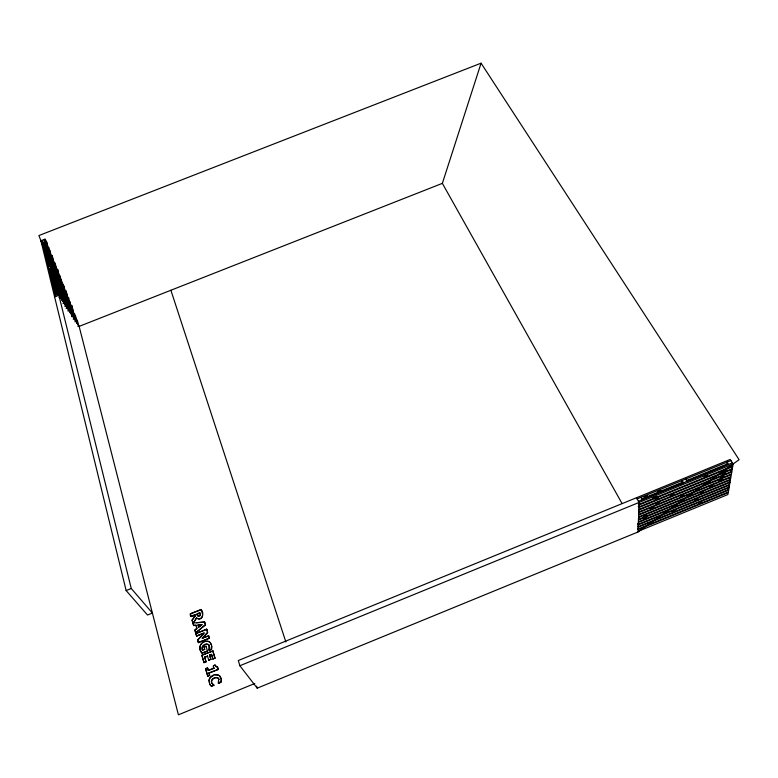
<?xml version="1.0" encoding="UTF-8"?>
<svg xmlns="http://www.w3.org/2000/svg" width="778" height="778" viewBox="0 0 778 778"><rect width="100%" height="100%" fill="white"/><g stroke="black" fill="none" stroke-linecap="round" stroke-linejoin="round"><path stroke-width="1.17" d="M202.513 615.019C202.863 617.683 199.606 619.696 197.311 618.471M639.03 504.368L732.779 466.012L733.129 463.98L730.192 459.438L238.311 660.522L239.857 665.744L257.217 688.17L638.038 531.977L639.098 502.442L636.423 497.774M681.791 484.023L682.141 480.522L683.541 482.827M209.175 645.409C207.561 650.953 211.869 652.441 211.616 646.061M211.655 649.309L211.811 646.294L210.906 643.678M212.083 683.522C209.467 680.264 214.203 676.539 217.393 677.638A2.966 2.606 -49.4 0 1 218.812 679.301C216.372 687.295 223.918 681.343 220.349 676.899M221.078 682.296L221.224 679.437L219.766 675.985M726.642 464.563L727.031 462.161L728.49 464.437M727.955 489.041L728.655 490.159L728.334 492.036L638.145 529.021M728.383 486.513L729.093 487.631L728.762 489.527L638.223 526.648M638.31 524.246L729.2 486.999L729.521 485.083L638.378 522.437M729.249 481.397L729.959 482.516L729.638 484.441L638.398 521.824M729.686 478.81L730.406 479.929L730.075 481.874L638.485 519.393M731.028 470.914L731.748 472.051L731.408 474.035L638.757 511.973M638.933 506.925L732.322 468.706L732.662 466.693L731.933 465.555M621.904 503.24L442.361 183.355L481.076 63.183L739.1 459.71L638.038 531.977M218.929 681.547L218.423 683.385M209.088 650.359L209.739 647.432L208.844 644.894M200.306 615.554L198.089 616.293C193.586 613.064 204.925 611.43 197.097 614.192M191.038 616.332C201.132 611.002 189.229 620.844 190.338 613.813L201.055 609.456C204.935 613.045 201.93 622.293 196.562 617.897L193.129 623.411M193.732 622.536L196.562 617.897M193.032 623.071L204.585 621.875L205.567 624.919L195.725 632.777L194.986 630.122L197.019 628.585L196.124 625.376L193.547 625.395L192.069 620.056L195.229 615.641L192.895 619.424M204.225 633.088L197.573 639.915L198.468 642.657L209.35 638.223L208.679 635.85L202.261 638.145L207.551 632.32L206.647 629.149L195.813 633.555L196.669 636.161L203.146 633.525M202.445 638.378L207.736 632.553L206.647 629.149M198.468 642.657L197.768 640.148L203.418 633.963M202.027 643.28C198.857 645.779 199.625 650.564 202.105 653.257L207.493 651.06L206.014 646.246L203.962 647.082L204.731 649.348L202.581 650.223L202.27 649.659M195.725 632.777L205.382 624.676L204.585 621.875M201.269 625.356L198.623 626.98L202.086 624.734M195.531 632.533L194.792 629.879L196.824 628.342L195.93 625.133L193.547 625.395M203.087 642.55L204.342 641.938M213.687 675.304L210.498 677.502A5.271 4.61 -49.4 0 0 209.175 680.614L209.399 682.958M209.078 673.165L218.248 669.411L208.883 672.931L209.7 675.382L207.755 676.179L205.596 668.847C208.747 665.161 208.864 674.652 207.532 668.059M213.367 665.667C218.278 664.276 210.575 665.618 214.193 668.156L209.321 670.15M205.596 668.847L207.716 668.283M208.154 670.315L214.193 668.156M637.094 498.931L730.931 460.566M644.126 497.171L647.461 495.8M657.468 491.715L660.804 490.344M207.57 675.946L209.7 675.382M641.48 499.048L682.695 482.195M686.04 480.833L726.137 464.437M641.461 499.69L682.627 482.856M687.081 481.037L723.803 466.022M638.427 501.275L732.39 462.842M239.857 665.744L733.129 463.98M652.82 497.92L656.165 496.549M704.08 476.953L707.426 475.582M732.662 466.693L639.01 505.01L638.339 503.843M655.095 499.495L658.47 498.124M723.618 471.468L726.983 470.087M670.607 495.644L673.962 494.273M722.072 474.58L725.427 473.209M638.845 509.454L731.865 471.38L732.205 469.377L638.913 507.557L638.252 506.39M638.826 510.086L731.748 472.051M218.229 683.162L220.894 682.073M655.903 504.134L659.248 502.763M707.173 483.148L710.518 481.776M720.545 477.673L723.89 476.301M210.673 685.476L211.383 686.264L214.008 685.194L212.53 683.959M638.728 512.595L731.301 474.697L730.96 476.671L638.67 514.462M650.35 508.861L653.715 507.489M680.692 496.442L684.057 495.061M718.891 480.794L722.266 479.413M638.641 515.085L730.853 477.322L730.513 479.277L638.573 516.932M709.536 487.057L712.901 485.686M638.553 517.555L730.406 479.929M643.387 516.563L646.732 515.201M700.258 493.271L703.604 491.9M638.466 520.005L729.959 482.516M643.357 518.984L646.722 517.603M673.719 506.536L677.084 505.155M694.773 500.283L698.138 498.912M729.093 487.631L638.291 524.849L637.649 523.701M672.153 511.914L675.508 510.543M254.824 683.483L178.395 714.817L79.142 326.39L58.856 295.202L54.606 296.875M728.655 490.159L638.203 527.241L637.561 526.093M698.625 503.405L701.96 502.043M638.057 531.384L727.907 494.536L728.227 492.669L638.116 529.614L637.483 528.476M195.813 633.555L206.841 629.392M196.474 635.927L204.031 632.845M202.261 638.145L208.679 635.85M198.273 642.424L209.35 638.223M202.387 649.99L204.731 649.348M210.507 642.968L209.564 641.996A5.553 4.824 -45.9 0 0 206.559 641.121C200.413 641.101 197.437 648.862 201.91 653.024L207.493 651.06M208.903 650.126L211.47 649.076M204.857 657.293L207.629 656.155L204.663 657.06L206.112 661.815L204.011 662.671L201.833 655.28L212.802 650.797L215.02 658.178L212.919 659.034L211.46 654.288L209.535 655.076L210.896 659.462L208.601 660.084L210.702 659.229M201.833 655.28L212.987 651.04M209.535 655.076L211.645 654.522L212.919 659.034M203.817 662.438L206.112 661.815M212.734 658.801L215.02 658.178M190.338 613.813L201.249 609.709L202.397 613.754M126.143 590.57L131.258 588.499L152.391 613.054L147.509 615.038L126.143 590.57L40.942 240.762L45.027 239.167L46.32 241.238M67.725 310.85L68.765 310.432L60.032 275.645M71.508 316.656L72.548 316.247L66.111 290.807M73.181 319.213L74.211 318.805L69.816 301.475M74.834 321.761L75.865 321.353L71.761 305.2M77.712 326.167L78.734 325.768L77.236 319.884M79.142 326.39L442.361 183.355M48.392 266.679L50.473 265.862M51.047 268.196L48.965 269.013L54.188 277.153M55.073 294.026L57.193 293.189M59.109 297.634L60.169 297.225L46.602 242.405M63.018 303.634L64.068 303.216L52.184 255.524M64.739 306.269L65.79 305.861L55.335 264.024M66.023 308.234L67.064 307.825L57.475 269.509M481.076 63.183L38.9 235.549L44.19 249.077M44.56 241.812L42.508 242.61L45.027 246.597M214.961 674.876L219.202 675.508M205.587 641.529L206.754 641.354A5.553 4.824 -45.9 0 1 209.759 642.239M198.623 626.98L198.04 624.899L201.901 624.491M198.04 624.899L201.123 624.831M215.516 665.89L217.577 667.067L218.248 669.411M215.166 664.937L216.138 666.814L217.577 667.067M196.552 622.789L203.603 622.215M208.601 644.719C205.713 643.027 201.123 646.158 202.368 649.572M213.376 684.63L211.888 683.298M219.95 676.218C217.451 673.058 212.589 674.711 210.303 677.278A5.271 4.619 -49.4 0 0 208.981 680.39L209.827 684.154M209.029 645.127C206.374 641.899 200.121 646.217 202.465 649.902M211.383 686.264L214.008 685.194M203.962 647.082L206.014 646.246M192.069 620.056L193.741 625.638M210.138 684.796L210.867 685.7M731.592 467.578L732.322 468.706M728.49 485.88L729.2 486.999M40.942 240.762L41.808 242.143M210.313 642.735L211.538 645.079M686.05 478.917L687.451 481.222M209.632 683.93L210.332 685.019M641.014 497.337L642.356 499.661M170.888 290.262L285.876 641.986M256.604 686.147L257.217 688.17M208.485 635.607L209.165 637.979M212.802 650.797L214.835 657.945M217.393 666.834L218.064 669.187M199.8 612.772L200.228 613.861M209.72 655.309L210.896 659.462M196.902 613.949L198.487 616.215L199.907 615.602L200.209 614.357M207.434 655.932L208.796 660.318M198.234 625.142L198.818 627.224M194.977 614.737L195.424 615.884M204.663 657.06L205.917 661.582M208.883 672.931L209.506 675.158M190.532 614.066L191.232 616.575M196.007 633.798L196.669 636.161M202.027 655.514L204.011 662.671M205.791 669.07L207.755 676.179M75.408 315.635L77.508 323.881M74.698 313.826L77.1 323.249M71.644 305.715L75.456 320.721M68.532 297.371L73.793 318.173M65.994 291.312L72.13 315.605M63.864 285.886L70.876 313.68M63.154 284.067L70.448 313.028M61.316 279.788L69.184 311.083M57.601 269.013L67.492 308.477M54.625 262.196L65.362 305.2M52.048 256.011L63.64 302.554M49.909 250.477L62.347 300.561M48.897 247.472L61.909 299.9M46.748 241.919L60.606 297.896M45.027 239.167L131.258 588.499M44.006 239.566L57.796 295.621M46.563 250.506L50.57 266.835M52.009 272.66L57.173 293.646M46.126 249.826L50.142 266.154M51.572 271.989L57.018 294.142M43.694 243.115L49.413 266.455M50.278 269.956L56.279 294.473M43.549 243.592L49.267 266.942M49.841 269.285L56.133 294.969M41.963 240.363L55.666 296.457M200.034 613.618L200.403 614.601M211.616 682.569C210.838 679.379 214.825 677.045 217.577 677.862A2.966 2.606 -49.4 0 1 219.007 679.525"/></g></svg>
